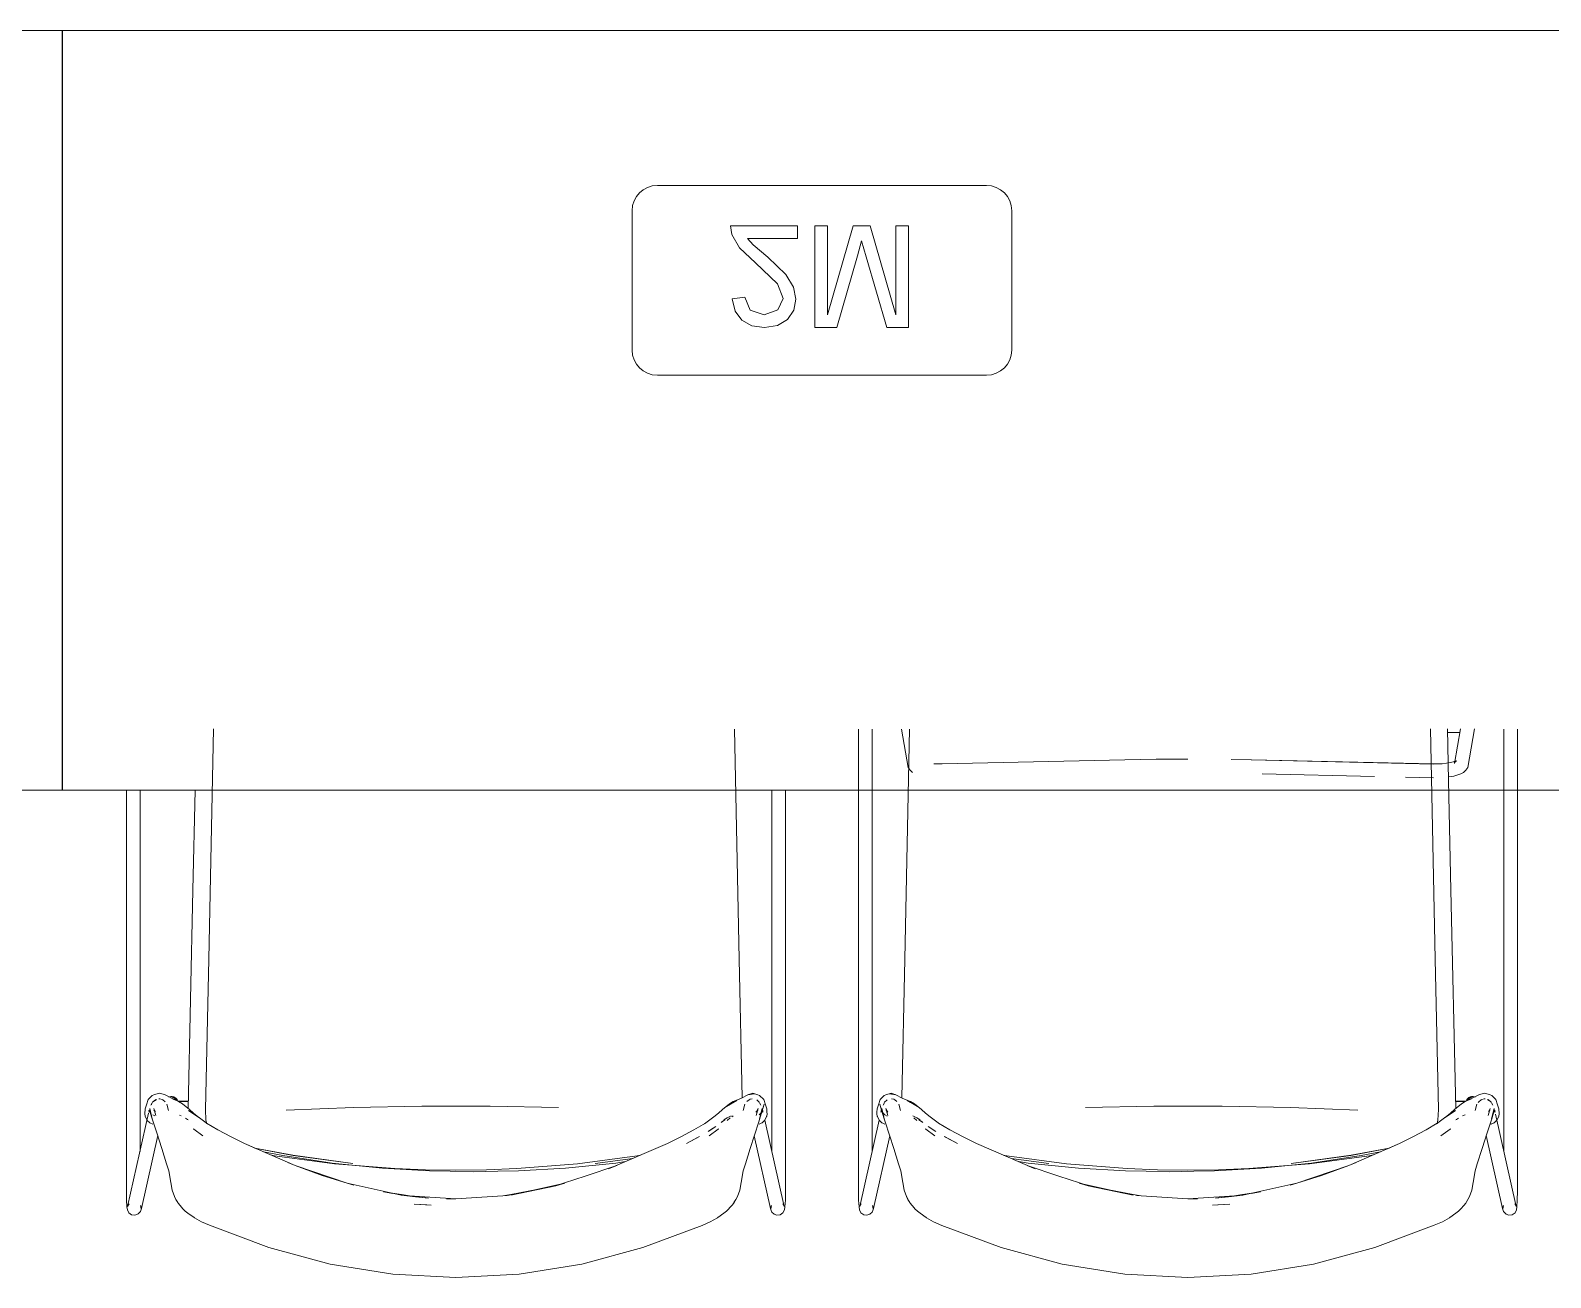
# Model space of a CAD drawing. Header units: millimetres. Extents: x 155927 to 326028, y -36033 to 97293.
# Drawn here: x 203576 to 204777, y 20146 to 21131 of the extents above; entities that cross this region are included whole.
import ezdxf

# ---------------------------------------------------------------- set-up
doc = ezdxf.new("R2010")
doc.units = ezdxf.units.MM
doc.header["$MEASUREMENT"] = 0
doc.layers.add('G-IMPT', color=8, linetype='CONTINUOUS', lineweight=9)
doc.layers.add('I-FURN', color=8, linetype='CONTINUOUS', lineweight=9)

msp = doc.modelspace()

# ---------------------------------------------------------------- linework, layer by layer
at = {"layer": 'G-IMPT'}
for p, q in [((203720.8, 20579.6), (203717.1, 20397.6)), ((204136, 20397.6), (204132.4, 20579.4)), ((204230.3, 20579.4), (204230.3, 20220.7)), ((204241.2, 20246.4), (204241.2, 20579.4)), ((204264.4, 20579.4), (204269.7, 20549.1)), ((204267, 20397.6), (204270.7, 20579.4)), ((204682.3, 20579.6), (204685.9, 20397.6)), ((204705.5, 20576.7), (204695.5, 20576.7)), ((204695.7, 20579.6), (204696.6, 20538.8)), ((204701.3, 20552.3), (204706, 20579.6)), ((204711.7, 20549.1), (204717.1, 20579.6)), ((204740.2, 20579.3), (204740.2, 20245.8)), ((204751.1, 20579.3), (204751.1, 20220.7)), ((204296.4, 20551.8), (204290, 20552)), ((204296.4, 20551.8), (204440.7, 20555.1)), ((204440.7, 20555.1), (204465.6, 20555.5)), ((204465.6, 20555.5), (204490.7, 20555.7)), ((204540.7, 20555.1), (204524.9, 20555.4)), ((204685, 20551.8), (204540.8, 20555)), ((204684.7, 20551.7), (204540.8, 20555)), ((204685, 20551.8), (204691.4, 20552)), ((204691.4, 20552), (204698.3, 20552.9)), ((204698.3, 20552.9), (204702.9, 20554.4)), ((204702.9, 20554.4), (204701, 20553)), ((204702.2, 20554.3), (204701, 20553)), ((204701.3, 20552.3), (204702.2, 20554.3)), ((204271.1, 20547), (204269.7, 20549.1)), ((204273.1, 20545), (204271.1, 20547)), ((204638.1, 20542), (204549.2, 20544)), ((204684.6, 20540.9), (204662.5, 20541.5)), ((204696.5, 20541.7), (204700.7, 20542.2)), ((204696.6, 20538.8), (204698.4, 20452.2)), ((204700.7, 20542.2), (204706.2, 20544)), ((204706.2, 20544), (204708.3, 20545)), ((204710.3, 20547), (204708.3, 20545)), ((204711.7, 20549.1), (204710.3, 20547)), ((203652, 20531.2), (203652, 20220.7)), ((203662.8, 20531.2), (203662.8, 20245.8)), ((203706.3, 20531.2), (203704.6, 20452.2)), ((204161.9, 20245.8), (204161.9, 20531.2)), ((204172.8, 20531.2), (204172.8, 20220.7)), ((203700.8, 20279.3), (203704.6, 20452.2)), ((204702.3, 20279.3), (204698.4, 20452.2)), ((203714.5, 20278.8), (203717.1, 20397.6)), ((204138.5, 20288.2), (204136, 20397.6)), ((204264.6, 20288.2), (204267, 20397.6)), ((204688.6, 20278.8), (204685.9, 20397.6)), ((203669.2, 20286.9), (203667.8, 20282.7)), ((203669.2, 20286.9), (203672.4, 20290)), ((203672.4, 20290), (203673.7, 20290.5)), ((203675.2, 20286.7), (203672.5, 20284.5)), ((203673.7, 20290.5), (203677.9, 20291.7)), ((203674.1, 20285.7), (203675.7, 20286.9)), ((203674.1, 20285.7), (203674.7, 20286.1)), ((203675.7, 20286.9), (203674.7, 20286.1)), ((203677.7, 20287.4), (203678.3, 20287.3)), ((203682, 20290.8), (203677.9, 20291.7)), ((203680.2, 20286.9), (203678.3, 20287.3)), ((203680.8, 20286.6), (203680.2, 20286.9)), ((203680.8, 20286.6), (203682.6, 20284.9)), ((203682, 20290.8), (203690.4, 20286.4)), ((203693.3, 20285.2), (203688.4, 20287.4)), ((203688.4, 20287.4), (203690.4, 20286.4)), ((203701, 20285.7), (203692.9, 20285.4)), ((203693.3, 20285.2), (203696.4, 20283.3)), ((203693.6, 20285), (203701, 20285.3)), ((203693.7, 20285), (203699.9, 20285.3)), ((204126, 20281.2), (204134.3, 20286)), ((204131.5, 20285.2), (204128.4, 20283.3)), ((204129.6, 20283.5), (204134.3, 20286)), ((204131.5, 20285.2), (204137.5, 20287.7)), ((204143.5, 20290.7), (204137.5, 20287.7)), ((204143.9, 20286.6), (204142.3, 20285.1)), ((204146.8, 20291.7), (204143.1, 20290.4)), ((204148.2, 20291.2), (204143.1, 20290.4)), ((204148.2, 20291.2), (204143.5, 20290.7)), ((204143.9, 20286.6), (204144.9, 20287.1)), ((204146.5, 20287.3), (204144.9, 20287.1)), ((204146.8, 20291.7), (204151, 20290.5)), ((204150, 20286.5), (204152.3, 20284.5)), ((204151, 20290.5), (204152.3, 20290)), ((204152.3, 20290), (204155.6, 20286.9)), ((204157, 20282.7), (204155.6, 20286.9)), ((204246.1, 20282.7), (204247.5, 20286.9)), ((204250.7, 20290), (204247.5, 20286.9)), ((204252.1, 20290.5), (204250.7, 20290)), ((204253.1, 20286.5), (204250.8, 20284.5)), ((204256.3, 20291.7), (204252.1, 20290.5)), ((204254.9, 20291.2), (204259.9, 20290.4)), ((204254.9, 20291.2), (204259.5, 20290.7)), ((204256.3, 20291.7), (204259.9, 20290.4)), ((204256.6, 20287.3), (204258.2, 20287.1)), ((204259.1, 20286.6), (204258.2, 20287.1)), ((204259.1, 20286.6), (204260.8, 20285.1)), ((204259.5, 20290.7), (204265.5, 20287.7)), ((204271.6, 20285.2), (204265.5, 20287.7)), ((204273.4, 20283.5), (204268.8, 20286)), ((204271.4, 20284.5), (204268.8, 20286)), ((204271.6, 20285.2), (204274.7, 20283.3)), ((204702.1, 20285.7), (204710.2, 20285.4)), ((204709.4, 20285), (204702.1, 20285.3)), ((204709.4, 20285), (204703.2, 20285.3)), ((204709.8, 20285.2), (204706.7, 20283.3)), ((204709.8, 20285.2), (204714.6, 20287.4)), ((204721.1, 20290.8), (204712.6, 20286.4)), ((204714.6, 20287.4), (204712.6, 20286.4)), ((204722.3, 20286.6), (204720.4, 20284.9)), ((204721.1, 20290.8), (204725.1, 20291.7)), ((204722.3, 20286.6), (204722.8, 20286.9)), ((204722.8, 20286.9), (204724.8, 20287.3)), ((204725.4, 20287.4), (204724.8, 20287.3)), ((204729.4, 20290.5), (204725.1, 20291.7)), ((204728.9, 20285.7), (204727.3, 20286.9)), ((204727.3, 20286.9), (204728.4, 20286.1)), ((204727.9, 20286.7), (204730.5, 20284.5)), ((204728.9, 20285.7), (204728.4, 20286.1)), ((204730.7, 20290), (204729.4, 20290.5)), ((204733.9, 20286.9), (204730.7, 20290)), ((204733.9, 20286.9), (204735.3, 20282.7)), ((203669.6, 20275.9), (203653, 20202.3)), ((203666.8, 20279.4), (203666.6, 20275.4)), ((203666.9, 20273.7), (203666.6, 20275.4)), ((203666.8, 20279.4), (203667.8, 20282.7)), ((203666.9, 20273.7), (203666.9, 20273.4)), ((203666.9, 20273.4), (203668.3, 20270.5)), ((203670.2, 20278.7), (203669.8, 20276.7)), ((203671.4, 20275.1), (203669.8, 20278.3)), ((203671.1, 20276.2), (203669.8, 20278.3)), ((203672.2, 20272.2), (203670.4, 20279.7)), ((203670.4, 20279.7), (203672.5, 20271.6)), ((203671.4, 20275.1), (203670.6, 20277.4)), ((203670.6, 20277.4), (203672.5, 20271.6)), ((203671.1, 20276.2), (203671.5, 20275.9)), ((203671.4, 20282.2), (203672.2, 20283.9)), ((203671.8, 20282.7), (203672.2, 20283.9)), ((203674.4, 20273.8), (203673, 20274.6)), ((203673.6, 20279.7), (203674.6, 20277.6)), ((203673.6, 20279.7), (203675.2, 20274.1)), ((203674.9, 20277.3), (203673.8, 20278.4)), ((203673.8, 20278.4), (203674.6, 20277.6)), ((203674.9, 20277.3), (203674.2, 20277.9)), ((203684, 20283), (203685.4, 20278.2)), ((203695.4, 20273.8), (203694, 20274.4)), ((203696.4, 20283.3), (203701.8, 20279)), ((203701, 20278.1), (203708.7, 20273)), ((203701, 20278.1), (203709.2, 20272.5)), ((203705, 20276), (203701.8, 20279)), ((203705, 20276), (203709.2, 20272.5)), ((203714.9, 20270.4), (203714.5, 20278.8)), ((203778.2, 20278.3), (203831.4, 20280.4)), ((203885.3, 20281.4), (203831.4, 20280.4)), ((203885.3, 20281.4), (203939.4, 20281.4)), ((203993.3, 20280.4), (203939.4, 20281.4)), ((204116, 20273), (204119.7, 20276)), ((204122.9, 20279), (204119.7, 20276)), ((204128.4, 20283.3), (204122.9, 20279)), ((204129.6, 20283.5), (204126, 20281.2)), ((204129.9, 20274), (204126.1, 20272.1)), ((204126.7, 20272.4), (204129.9, 20274)), ((204130.3, 20273.2), (204131.5, 20273.9)), ((204140.7, 20283.1), (204139.4, 20278.2)), ((204150.9, 20278.4), (204149.4, 20276.9)), ((204149.4, 20276.9), (204150.5, 20277.8)), ((204151.1, 20279.6), (204149.6, 20274.1)), ((204151.1, 20279.6), (204149.9, 20277.2)), ((204150.9, 20278.4), (204149.9, 20277.2)), ((204154.1, 20277.4), (204151.6, 20269.1)), ((204153.6, 20276.2), (204151.8, 20274.6)), ((204154.3, 20279.7), (204152.2, 20271.6)), ((204153, 20282.7), (204152.5, 20283.9)), ((204152.5, 20283.9), (204153.3, 20282.3)), ((204154.3, 20279.7), (204152.6, 20272.8)), ((204155.8, 20283), (204153.4, 20275.1)), ((204154.9, 20278.3), (204153.4, 20275.1)), ((204154.9, 20278.3), (204153.6, 20276.2)), ((204155.8, 20283), (204154.1, 20277.4)), ((204154.9, 20276.7), (204154.5, 20278.6)), ((204157.9, 20273.7), (204156.2, 20270.3)), ((204156.2, 20270.3), (204157.8, 20273.4)), ((204157.9, 20273.7), (204156.4, 20270.5)), ((204157, 20282.7), (204157.9, 20279.4)), ((204157.9, 20273.7), (204157.8, 20273.4)), ((204157.9, 20279.4), (204158.1, 20276.7)), ((204157.9, 20273.7), (204158.2, 20275.4)), ((204158.1, 20276.7), (204158.2, 20275.4)), ((204245, 20276.7), (204244.9, 20275.4)), ((204245.2, 20273.7), (204244.9, 20275.4)), ((204245.1, 20279.4), (204245, 20276.7)), ((204246.1, 20282.7), (204245.1, 20279.4)), ((204245.2, 20273.7), (204246.9, 20270.3)), ((204245.2, 20273.7), (204245.3, 20273.4)), ((204245.2, 20273.7), (204246.7, 20270.5)), ((204246.9, 20270.3), (204245.3, 20273.4)), ((204247.3, 20283), (204248.9, 20277.4)), ((204247.3, 20283), (204249.7, 20275.1)), ((204248.1, 20276.7), (204248.6, 20278.6)), ((204248.2, 20278.3), (204249.5, 20276.2)), ((204248.2, 20278.3), (204249.7, 20275.1)), ((204248.8, 20279.7), (204250.8, 20271.6)), ((204248.8, 20279.7), (204250.5, 20272.8)), ((204248.9, 20277.4), (204251.5, 20269.1)), ((204249.5, 20276.2), (204251.3, 20274.6)), ((204250.6, 20283.9), (204249.8, 20282.3)), ((204250.1, 20282.7), (204250.6, 20283.9)), ((204253.1, 20273.6), (204251.3, 20274.6)), ((204252, 20279.6), (204253.2, 20277.2)), ((204252, 20279.6), (204253.5, 20274.1)), ((204252.2, 20278.4), (204253.2, 20277.2)), ((204252.2, 20278.4), (204253.6, 20276.9)), ((204253.6, 20276.9), (204252.6, 20277.8)), ((204262.3, 20283.1), (204263.7, 20278.2)), ((204277.1, 20281.2), (204271.7, 20284.3)), ((204276.4, 20272.4), (204273.2, 20274)), ((204273.2, 20274), (204276.9, 20272.1)), ((204273.4, 20283.5), (204277.1, 20281.2)), ((204274.7, 20283.3), (204280.1, 20279)), ((204280.1, 20279), (204283.3, 20276)), ((204287.1, 20273), (204283.3, 20276)), ((204409.8, 20280.4), (204463.7, 20281.4)), ((204517.7, 20281.4), (204463.7, 20281.4)), ((204517.7, 20281.4), (204571.6, 20280.4)), ((204624.9, 20278.3), (204571.6, 20280.4)), ((204688.2, 20270.4), (204688.6, 20278.8)), ((204702.1, 20278.1), (204693.8, 20272.5)), ((204698.1, 20276), (204693.8, 20272.5)), ((204702.1, 20278.1), (204694.3, 20273)), ((204698.1, 20276), (204701.3, 20279)), ((204706.7, 20283.3), (204701.3, 20279)), ((204707.7, 20273.8), (204709.6, 20274.6)), ((204719, 20283), (204717.7, 20278.2)), ((204720, 20284.3), (204720.4, 20284.9)), ((204729.5, 20279.7), (204727.9, 20274.1)), ((204728.2, 20277.3), (204729.2, 20278.4)), ((204728.2, 20277.3), (204728.9, 20277.9)), ((204729.5, 20279.7), (204728.5, 20277.6)), ((204729.2, 20278.4), (204728.5, 20277.6)), ((204732.6, 20279.7), (204730.6, 20271.6)), ((204732.5, 20277.4), (204730.6, 20271.6)), ((204731.3, 20282.7), (204730.8, 20283.9)), ((204731.6, 20282.2), (204730.8, 20283.9)), ((204730.9, 20272.2), (204732.6, 20279.7)), ((204731.7, 20275.1), (204733.2, 20278.3)), ((204731.7, 20275.1), (204732.5, 20277.4)), ((204731.9, 20276.2), (204733.2, 20278.3)), ((204732.8, 20278.7), (204733.3, 20276.7)), ((204733.6, 20275.3), (204750, 20202.3)), ((204736.2, 20273.4), (204734.7, 20270.5)), ((204736.3, 20279.4), (204735.3, 20282.7)), ((204736.2, 20273.7), (204736.5, 20275.4)), ((204736.2, 20273.7), (204736.2, 20273.4)), ((204736.3, 20279.4), (204736.5, 20275.4)), ((203668.5, 20270.3), (203668.3, 20270.5)), ((203668.5, 20270.3), (203670.4, 20268.4)), ((203672.9, 20267.2), (203670.4, 20268.4)), ((203670.6, 20268.3), (203670.4, 20268.4)), ((203673, 20267.2), (203670.4, 20268.4)), ((203670.6, 20268.3), (203673, 20267.2)), ((203672.2, 20272.2), (203676, 20260.5)), ((203672.9, 20267.2), (203673, 20267.2)), ((203698.6, 20272.1), (203700.2, 20271)), ((203700.8, 20270.7), (203700.2, 20271)), ((203704.7, 20263.7), (203705.2, 20263.3)), ((203705.2, 20263.3), (203712.5, 20258)), ((203708.7, 20273), (203716.1, 20267.6)), ((203715.6, 20267.5), (203714.9, 20270.4)), ((203724.3, 20262.7), (203715.3, 20268.1)), ((203716.1, 20267.6), (203715.3, 20268.1)), ((203734.7, 20257.2), (203724.3, 20262.7)), ((204090, 20257.2), (204100.4, 20262.7)), ((204109.4, 20268.1), (204100.4, 20262.7)), ((204116, 20273), (204108.7, 20267.6)), ((204109.4, 20268.1), (204108.7, 20267.6)), ((204117.6, 20265.5), (204111.6, 20261.5)), ((204111.6, 20261.5), (204113.6, 20262.8)), ((204112.3, 20258), (204119.6, 20263.3)), ((204117.6, 20265.5), (204113.6, 20262.8)), ((204120.1, 20263.7), (204119.6, 20263.3)), ((204124.9, 20270.8), (204121.8, 20268.7)), ((204122.4, 20269.1), (204121.8, 20268.7)), ((204122.4, 20269.1), (204124.9, 20270.8)), ((204126.7, 20272.4), (204124, 20270.7)), ((204124.5, 20271), (204124, 20270.7)), ((204126.7, 20272.4), (204124.5, 20271)), ((204126.7, 20272.4), (204126.1, 20272.1)), ((204129.1, 20272.3), (204126.6, 20270.2)), ((204144.8, 20248), (204151.6, 20269.1)), ((204151.9, 20267.2), (204151.8, 20267.2)), ((204151.9, 20267.2), (204154.1, 20268.3)), ((204152.2, 20271.6), (204152.6, 20272.8)), ((204154.1, 20268.3), (204154.3, 20268.4)), ((204156.4, 20270.5), (204154.3, 20268.4)), ((204154.6, 20268.7), (204156.4, 20270.5)), ((204154.6, 20268.7), (204156.2, 20270.3)), ((204156.2, 20270.3), (204156.4, 20270.5)), ((204171.7, 20202.3), (204156.3, 20270.5)), ((204231.4, 20202.3), (204246.7, 20270.5)), ((204248.5, 20268.7), (204246.7, 20270.5)), ((204246.9, 20270.3), (204246.7, 20270.5)), ((204246.7, 20270.5), (204248.8, 20268.4)), ((204248.5, 20268.7), (204246.9, 20270.3)), ((204249, 20268.3), (204248.8, 20268.4)), ((204251.2, 20267.2), (204249, 20268.3)), ((204250.8, 20271.6), (204250.5, 20272.8)), ((204251.2, 20267.2), (204251.3, 20267.2)), ((204258.3, 20248), (204251.5, 20269.1)), ((204274, 20272.3), (204276.4, 20270.2)), ((204276.4, 20272.4), (204276.9, 20272.1)), ((204276.4, 20272.4), (204278.5, 20271)), ((204276.4, 20272.4), (204279.1, 20270.7)), ((204280.7, 20269.1), (204278.2, 20270.8)), ((204278.2, 20270.8), (204281.3, 20268.7)), ((204278.5, 20271), (204279.1, 20270.7)), ((204280.7, 20269.1), (204281.3, 20268.7)), ((204283, 20263.7), (204283.5, 20263.3)), ((204290.8, 20258), (204283.5, 20263.3)), ((204285.5, 20265.5), (204291.4, 20261.5)), ((204285.5, 20265.5), (204289.5, 20262.8)), ((204287.1, 20273), (204294.4, 20267.6)), ((204291.4, 20261.5), (204289.5, 20262.8)), ((204293.7, 20268.1), (204294.4, 20267.6)), ((204293.7, 20268.1), (204302.6, 20262.7)), ((204313.1, 20257.2), (204302.6, 20262.7)), ((204668.3, 20257.2), (204678.8, 20262.7)), ((204678.8, 20262.7), (204687.7, 20268.1)), ((204694.3, 20273), (204687, 20267.6)), ((204687, 20267.6), (204687.7, 20268.1)), ((204687.5, 20267.5), (204688.2, 20270.4)), ((204697.9, 20263.3), (204690.6, 20258)), ((204698.4, 20263.7), (204697.9, 20263.3)), ((204702.3, 20270.7), (204702.9, 20271)), ((204704.5, 20272.1), (204702.9, 20271)), ((204730.9, 20272.2), (204727, 20260.5)), ((204730.1, 20267.2), (204732.6, 20268.4)), ((204732.4, 20268.3), (204730.1, 20267.2)), ((204730.2, 20267.2), (204730.1, 20267.2)), ((204730.2, 20267.2), (204732.6, 20268.4)), ((204732.4, 20268.3), (204732.6, 20268.4)), ((204734.5, 20270.3), (204732.6, 20268.4)), ((204734.5, 20270.3), (204734.7, 20270.5)), ((203663.9, 20200.7), (203676.8, 20258.3)), ((203676, 20260.5), (203679.9, 20248)), ((203734.7, 20257.2), (203745.3, 20252)), ((203754.7, 20247.8), (203745.3, 20252)), ((203754.7, 20247.8), (203745.3, 20251.9)), ((203785.3, 20234.7), (203745.3, 20251.9)), ((204079.4, 20252), (204033, 20232.1)), ((204079.4, 20252), (204090, 20257.2)), ((204104.8, 20257.5), (204094.4, 20252)), ((204094.4, 20252), (204103.8, 20257)), ((204104.8, 20257.5), (204103.8, 20257)), ((204148, 20258.1), (204160.8, 20200.7)), ((204255.1, 20258.1), (204242.2, 20200.7)), ((204298.3, 20257.5), (204308.7, 20252)), ((204298.3, 20257.5), (204299.2, 20257)), ((204308.7, 20252), (204299.2, 20257)), ((204323.7, 20252), (204313.1, 20257.2)), ((204323.7, 20252), (204370.1, 20232.1)), ((204617.8, 20234.7), (204657.8, 20251.9)), ((204648.4, 20247.8), (204657.7, 20252)), ((204648.4, 20247.8), (204657.8, 20251.9)), ((204668.3, 20257.2), (204657.7, 20252)), ((204727, 20260.5), (204723.2, 20248)), ((204739.2, 20200.7), (204726.3, 20258.3)), ((203679.9, 20248), (203683.8, 20236)), ((203783.7, 20242.6), (203753.4, 20248.4)), ((203753.4, 20248.4), (203783.5, 20242.7)), ((203775.5, 20242.5), (203760.4, 20245.4)), ((203769.1, 20242.4), (203765.9, 20243)), ((203816.4, 20236), (203769.1, 20242.4)), ((203775.5, 20242.5), (203814.6, 20236.6)), ((203830.8, 20236.2), (203783.5, 20242.7)), ((203783.7, 20242.6), (203830.8, 20236.2)), ((204008.3, 20236), (204055.6, 20242.4)), ((204052, 20240.3), (204022.4, 20236.2)), ((204052, 20240.3), (204022.4, 20236.2)), ((204046.2, 20237.8), (204038.6, 20236.6)), ((204055.6, 20242.4), (204058.2, 20242.9)), ((204141, 20236), (204144.8, 20248)), ((204262.1, 20236), (204258.3, 20248)), ((204347.5, 20242.4), (204344.8, 20242.9)), ((204394.8, 20236), (204347.5, 20242.4)), ((204351, 20240.3), (204380.7, 20236.2)), ((204351.1, 20240.3), (204380.7, 20236.2)), ((204356.9, 20237.8), (204364.5, 20236.6)), ((204572.3, 20236.2), (204619.5, 20242.7)), ((204619.4, 20242.6), (204572.3, 20236.2)), ((204586.6, 20236), (204633.9, 20242.4)), ((204627.6, 20242.5), (204588.4, 20236.6)), ((204619.4, 20242.6), (204649.7, 20248.4)), ((204649.7, 20248.4), (204619.5, 20242.7)), ((204627.6, 20242.5), (204642.7, 20245.4)), ((204633.9, 20242.4), (204637.1, 20243)), ((204723.2, 20248), (204719.3, 20236)), ((203685.5, 20230.4), (203683.8, 20236)), ((203687.1, 20221.2), (203685.5, 20230.4)), ((203779.5, 20236.9), (203785.3, 20234.7)), ((203779.5, 20236.9), (203785.3, 20234.7)), ((203785.3, 20234.7), (203826.5, 20220.6)), ((203785.3, 20234.7), (203806.8, 20226.7)), ((203785.3, 20234.7), (203806.8, 20226.7)), ((203826.5, 20220.6), (203806.8, 20226.7)), ((203806.8, 20226.7), (203826.5, 20220.7)), ((203814.6, 20236.6), (203854.4, 20232.5)), ((203864.2, 20232.2), (203816.4, 20236)), ((203854.4, 20232.5), (203891.5, 20230.4)), ((203864.2, 20232.2), (203888.3, 20231.2)), ((203888.3, 20231.2), (203912.4, 20230.9)), ((203891.5, 20230.4), (203907.7, 20230.1)), ((203907.7, 20230.1), (203926.6, 20229.7)), ((203912.4, 20230.9), (203936.5, 20231.3)), ((203945.4, 20230.1), (203926.6, 20229.7)), ((203960.5, 20232.2), (203936.5, 20231.3)), ((203945.4, 20230.1), (203961.7, 20230.4)), ((204008.3, 20236), (203960.5, 20232.2)), ((203998.8, 20232.5), (203961.7, 20230.4)), ((204014.4, 20226.1), (203998.2, 20220.9)), ((203998.8, 20232.5), (204038.6, 20236.6)), ((204014.4, 20226.1), (204039.4, 20234.7)), ((204039.4, 20234.7), (204033, 20232.1)), ((204139.3, 20230.4), (204137.7, 20221.2)), ((204139.3, 20230.4), (204141, 20236)), ((204263.8, 20230.4), (204262.1, 20236)), ((204263.8, 20230.4), (204265.4, 20221.2)), ((204388.7, 20226.1), (204363.6, 20234.7)), ((204363.6, 20234.7), (204370.1, 20232.1)), ((204404.3, 20232.5), (204364.5, 20236.6)), ((204388.7, 20226.1), (204404.9, 20220.9)), ((204394.8, 20236), (204442.6, 20232.2)), ((204404.3, 20232.5), (204441.3, 20230.4)), ((204457.6, 20230.1), (204441.3, 20230.4)), ((204442.6, 20232.2), (204466.6, 20231.3)), ((204457.6, 20230.1), (204476.5, 20229.7)), ((204490.7, 20230.9), (204466.6, 20231.3)), ((204495.3, 20230.1), (204476.5, 20229.7)), ((204514.8, 20231.2), (204490.7, 20230.9)), ((204511.6, 20230.4), (204495.3, 20230.1)), ((204548.7, 20232.5), (204511.6, 20230.4)), ((204538.8, 20232.2), (204514.8, 20231.2)), ((204538.8, 20232.2), (204586.6, 20236)), ((204588.4, 20236.6), (204548.7, 20232.5)), ((204617.8, 20234.7), (204576.6, 20220.6)), ((204576.6, 20220.6), (204596.3, 20226.7)), ((204596.3, 20226.7), (204576.6, 20220.7)), ((204617.8, 20234.7), (204596.3, 20226.7)), ((204617.8, 20234.7), (204596.3, 20226.7)), ((204623.5, 20236.9), (204617.8, 20234.7)), ((204623.5, 20236.9), (204617.8, 20234.7)), ((204716, 20221.2), (204717.6, 20230.4)), ((204717.6, 20230.4), (204719.3, 20236)), ((203652, 20214.5), (203652, 20220.7)), ((203652, 20214.5), (203652.2, 20207.3)), ((203687.1, 20221.2), (203688.2, 20215.1)), ((203690, 20210.2), (203688.2, 20215.1)), ((203831.7, 20219.2), (203826.5, 20220.7)), ((203869, 20211.3), (203826.5, 20220.6)), ((203826.5, 20220.6), (203831.7, 20219.2)), ((203855.2, 20213.8), (203862.4, 20212.5)), ((203855.2, 20213.8), (203869.3, 20211.7)), ((203955.7, 20211.7), (203991.2, 20218.7)), ((203998.3, 20220.6), (203955.8, 20211.3)), ((203991.2, 20218.7), (203955.8, 20211.3)), ((203991.2, 20218.7), (203998.2, 20220.9)), ((203998.3, 20220.6), (203991.2, 20218.7)), ((204136.6, 20215.1), (204134.8, 20210.2)), ((204137.7, 20221.2), (204136.6, 20215.1)), ((204172.6, 20207.3), (204172.7, 20214.5)), ((204172.8, 20220.7), (204172.7, 20214.5)), ((204230.3, 20220.7), (204230.3, 20214.5)), ((204230.5, 20207.3), (204230.3, 20214.5)), ((204265.4, 20221.2), (204266.5, 20215.1)), ((204266.5, 20215.1), (204268.3, 20210.2)), ((204404.8, 20220.6), (204411.9, 20218.7)), ((204404.8, 20220.6), (204447.3, 20211.3)), ((204411.9, 20218.7), (204404.9, 20220.9)), ((204447.4, 20211.7), (204411.9, 20218.7)), ((204411.9, 20218.7), (204447.3, 20211.3)), ((204547.9, 20213.8), (204533.8, 20211.7)), ((204534.1, 20211.3), (204576.6, 20220.6)), ((204547.9, 20213.8), (204540.7, 20212.5)), ((204571.4, 20219.2), (204576.6, 20220.7)), ((204576.6, 20220.6), (204571.4, 20219.2)), ((204713.1, 20210.2), (204714.9, 20215.1)), ((204716, 20221.2), (204714.9, 20215.1)), ((204751.1, 20214.5), (204750.9, 20207.3)), ((204751.1, 20214.5), (204751.1, 20220.7)), ((203652.2, 20207.3), (203652.4, 20202)), ((203652.4, 20202), (203652.8, 20199.6)), ((203653, 20202.3), (203654.1, 20204.5)), ((203653.9, 20204.2), (203654.1, 20204.5)), ((203663.2, 20203.1), (203663.6, 20200.5)), ((203663.3, 20202.8), (203663.6, 20200.5)), ((203690, 20210.2), (203691.2, 20207.9)), ((203692.7, 20205.4), (203691.2, 20207.9)), ((203693, 20204.9), (203692.7, 20205.4)), ((203693, 20204.9), (203694.5, 20203)), ((203694.5, 20203), (203696.7, 20200.5)), ((203869, 20211.3), (203890.6, 20208.9)), ((203869, 20211.3), (203880.3, 20210)), ((203869.3, 20211.7), (203880.3, 20210)), ((203912.4, 20208.3), (203875.4, 20210.6)), ((203875.4, 20210.6), (203880.3, 20210)), ((203889.5, 20203.6), (203879.3, 20204.1)), ((203879.3, 20204.1), (203892.9, 20203.4)), ((203890.6, 20208.9), (203880.3, 20210)), ((203912.4, 20208.3), (203904.9, 20208.4)), ((203912.4, 20208.3), (203904.9, 20208.4)), ((203949.3, 20210.8), (203912.4, 20208.3)), ((203949.3, 20210.6), (203955.7, 20211.7)), ((203949.3, 20210.8), (203954.7, 20211.2)), ((203949.3, 20210.6), (203952.8, 20211)), ((204128, 20200.5), (204128.5, 20201.1)), ((204130.3, 20203), (204128.5, 20201.1)), ((204131.8, 20204.9), (204130.3, 20203)), ((204131.8, 20204.9), (204134.8, 20210.2)), ((204134.2, 20209.2), (204131.8, 20204.9)), ((204131.8, 20204.9), (204132, 20205.4)), ((204132, 20205.4), (204133.6, 20207.9)), ((204133.6, 20207.9), (204134.8, 20210.2)), ((204134.2, 20209.2), (204134.8, 20210.2)), ((204161.6, 20203.1), (204161.1, 20200.5)), ((204161.4, 20202.8), (204161.1, 20200.5)), ((204171.7, 20202.3), (204170.7, 20204.4)), ((204170.7, 20204.4), (204170.9, 20204.2)), ((204172, 20199.6), (204172.3, 20202)), ((204172.3, 20202), (204172.6, 20207.3)), ((204230.8, 20202), (204230.5, 20207.3)), ((204231.1, 20199.6), (204230.8, 20202)), ((204231.4, 20202.3), (204232.4, 20204.4)), ((204232.4, 20204.4), (204232.2, 20204.2)), ((204241.5, 20203.1), (204242, 20200.5)), ((204241.6, 20202.8), (204242, 20200.5)), ((204268.9, 20209.2), (204268.3, 20210.2)), ((204271.3, 20204.9), (204268.3, 20210.2)), ((204269.5, 20207.9), (204268.3, 20210.2)), ((204268.9, 20209.2), (204271.3, 20204.9)), ((204271, 20205.4), (204269.5, 20207.9)), ((204271.3, 20204.9), (204271, 20205.4)), ((204271.3, 20204.9), (204272.8, 20203)), ((204272.8, 20203), (204274.5, 20201.1)), ((204275, 20200.5), (204274.5, 20201.1)), ((204453.8, 20210.6), (204447.4, 20211.7)), ((204453.8, 20210.8), (204449.6, 20211.1)), ((204453.8, 20210.6), (204450.3, 20211)), ((204453.8, 20210.8), (204490.7, 20208.3)), ((204490.7, 20208.3), (204527.7, 20210.6)), ((204490.7, 20208.3), (204498.2, 20208.4)), ((204490.7, 20208.3), (204498.2, 20208.4)), ((204523.8, 20204.1), (204510.2, 20203.4)), ((204534.1, 20211.3), (204512.5, 20208.9)), ((204512.5, 20208.9), (204522.7, 20210)), ((204514.3, 20203.6), (204523.8, 20204.1)), ((204533.8, 20211.7), (204522.7, 20210)), ((204534.1, 20211.3), (204522.7, 20210)), ((204527.7, 20210.6), (204522.7, 20210)), ((204708.6, 20203), (204706.4, 20200.5)), ((204710.1, 20204.9), (204708.6, 20203)), ((204710.1, 20204.9), (204710.4, 20205.4)), ((204710.4, 20205.4), (204711.9, 20207.9)), ((204713.1, 20210.2), (204711.9, 20207.9)), ((204739.9, 20203.1), (204739.4, 20200.5)), ((204739.8, 20202.8), (204739.4, 20200.5)), ((204750, 20202.3), (204749, 20204.5)), ((204749.2, 20204.2), (204749, 20204.5)), ((204750.6, 20202), (204750.3, 20199.6)), ((204750.9, 20207.3), (204750.6, 20202)), ((203652.8, 20199.6), (203654, 20197.3)), ((203654, 20197.3), (203656.1, 20195.8)), ((203658.8, 20195.4), (203656.1, 20195.8)), ((203658.8, 20195.4), (203660.9, 20196.1)), ((203661.3, 20196.5), (203660.9, 20196.1)), ((203661.3, 20196.5), (203663.1, 20198.2)), ((203663.1, 20198.2), (203662.8, 20197.9)), ((203663.9, 20200.7), (203663.1, 20198.2)), ((203696.7, 20200.5), (203698.5, 20198.7)), ((203700.6, 20197), (203698.5, 20198.7)), ((203705.5, 20193.6), (203700.6, 20197)), ((203705.5, 20193.6), (203705.8, 20193.4)), ((203711.4, 20190.2), (203705.8, 20193.4)), ((203717.8, 20187.4), (203711.4, 20190.2)), ((204106.8, 20187.3), (204113.3, 20190.2)), ((204118.9, 20193.4), (204113.3, 20190.2)), ((204118.9, 20193.4), (204119.2, 20193.6)), ((204124.1, 20197), (204119.2, 20193.6)), ((204124.1, 20197), (204126.2, 20198.7)), ((204128, 20200.5), (204126.2, 20198.7)), ((204160.8, 20200.7), (204161.7, 20198.2)), ((204161.7, 20198.2), (204161.9, 20197.9)), ((204163.8, 20196.1), (204161.9, 20197.9)), ((204163.8, 20196.1), (204165.9, 20195.4)), ((204168.6, 20195.8), (204165.9, 20195.4)), ((204170.7, 20197.3), (204168.6, 20195.8)), ((204172, 20199.6), (204170.7, 20197.3)), ((204231.1, 20199.6), (204232.3, 20197.3)), ((204232.3, 20197.3), (204234.5, 20195.8)), ((204234.5, 20195.8), (204237.1, 20195.4)), ((204239.3, 20196.1), (204237.1, 20195.4)), ((204239.3, 20196.1), (204241.1, 20197.9)), ((204241.4, 20198.2), (204241.1, 20197.9)), ((204242.2, 20200.7), (204241.4, 20198.2)), ((204275, 20200.5), (204276.9, 20198.7)), ((204279, 20197), (204276.9, 20198.7)), ((204279, 20197), (204283.8, 20193.6)), ((204284.1, 20193.4), (204283.8, 20193.6)), ((204284.1, 20193.4), (204289.7, 20190.2)), ((204296.2, 20187.3), (204289.7, 20190.2)), ((204685.3, 20187.4), (204691.7, 20190.2)), ((204691.7, 20190.2), (204697.3, 20193.4)), ((204697.6, 20193.6), (204697.3, 20193.4)), ((204697.6, 20193.6), (204702.4, 20197)), ((204702.4, 20197), (204704.5, 20198.7)), ((204706.4, 20200.5), (204704.5, 20198.7)), ((204739.2, 20200.7), (204740, 20198.2)), ((204741.8, 20196.5), (204740, 20198.2)), ((204740, 20198.2), (204740.3, 20197.9)), ((204741.8, 20196.5), (204742.1, 20196.1)), ((204744.3, 20195.4), (204742.1, 20196.1)), ((204744.3, 20195.4), (204746.9, 20195.8)), ((204749.1, 20197.3), (204746.9, 20195.8)), ((204750.3, 20199.6), (204749.1, 20197.3)), ((203764.6, 20169.8), (203717.8, 20187.4)), ((204060.1, 20169.8), (204106.8, 20187.3)), ((204343, 20169.8), (204296.2, 20187.3)), ((204638.4, 20169.8), (204685.3, 20187.4)), ((203813.1, 20156.8), (203764.6, 20169.8)), ((204060.1, 20169.8), (204011.7, 20156.8)), ((204343, 20169.8), (204391.4, 20156.8)), ((204590, 20156.8), (204638.4, 20169.8)), ((203813.1, 20156.8), (203862.5, 20148.7)), ((204011.7, 20156.8), (203962.3, 20148.7)), ((204391.4, 20156.8), (204440.8, 20148.7)), ((204590, 20156.8), (204540.6, 20148.7)), ((203912.4, 20146.1), (203862.5, 20148.7)), ((203912.4, 20146.1), (203962.3, 20148.7)), ((204490.7, 20146.1), (204440.8, 20148.7)), ((204490.7, 20146.1), (204540.6, 20148.7))]:
    msp.add_line(p, q, dxfattribs=at)
at = {"layer": 'I-FURN'}
for p, q in [((203601.3, 21131.2), (202401.2, 21131.2)), ((203601.3, 20531.2), (203601.3, 21131.2)), ((204801.7, 21131.2), (203601.6, 21131.2)), ((203601.6, 21131.2), (203601.6, 20531.2)), ((204331.5, 21008.8), (204071.5, 21008.8)), ((204051.5, 20988.8), (204051.5, 20878.8)), ((204351.5, 20878.8), (204351.5, 20988.8)), ((204182.1, 20977), (204129.3, 20977)), ((204129.3, 20977), (204130.4, 20970)), ((204130.4, 20970), (204136.5, 20959.4)), ((204182.1, 20966.9), (204182.1, 20977)), ((204195.9, 20977), (204195.9, 20896.6)), ((204205.9, 20977), (204195.9, 20977)), ((204226.1, 20977), (204205.9, 20906.6)), ((204205.9, 20906.6), (204205.9, 20977)), ((204239.7, 20977), (204226.1, 20977)), ((204259.9, 20906.6), (204239.7, 20977)), ((204270, 20977), (204259.9, 20977)), ((204259.9, 20977), (204259.9, 20906.6)), ((204270, 20896.6), (204270, 20977)), ((204136.5, 20959.4), (204149.1, 20947.7)), ((204147.2, 20961.8), (204142.6, 20966.9)), ((204142.6, 20966.9), (204182.1, 20966.9)), ((204158.7, 20952.1), (204147.2, 20961.8)), ((204229.6, 20953.2), (204232.9, 20965.1)), ((204232.9, 20965.1), (204236.5, 20952.3)), ((204149.1, 20947.7), (204166.4, 20931)), ((204173.1, 20938.4), (204158.7, 20952.1)), ((204213.2, 20896.6), (204229.6, 20953.2)), ((204236.5, 20952.3), (204252.7, 20896.6)), ((204179, 20928.5), (204173.1, 20938.4)), ((204166.4, 20931), (204170.8, 20919.6)), ((204180.8, 20919), (204179, 20928.5)), ((204140.6, 20920.5), (204130.6, 20919.2)), ((204130.6, 20919.2), (204133, 20909.5)), ((204144.9, 20910.3), (204140.6, 20920.5)), ((204156, 20906.6), (204144.9, 20910.3)), ((204166.7, 20910.4), (204156, 20906.6)), ((204170.8, 20919.6), (204166.7, 20910.4)), ((204174.2, 20903), (204179.2, 20910.2)), ((204179.2, 20910.2), (204180.8, 20919)), ((204133, 20909.5), (204138.3, 20902.4)), ((204138.3, 20902.4), (204146.1, 20898)), ((204146.1, 20898), (204156.2, 20896.6)), ((204156.2, 20896.6), (204166.4, 20898.2)), ((204166.4, 20898.2), (204174.2, 20903)), ((204195.9, 20896.6), (204213.2, 20896.6)), ((204252.7, 20896.6), (204270, 20896.6)), ((204071.5, 20858.8), (204331.5, 20858.8)), ((202401.2, 20531.2), (203601.3, 20531.2)), ((203601.6, 20531.2), (204801.7, 20531.2)), ((203685.6, 20288.7), (203687.1, 20289.2)), ((203687.1, 20289.2), (203688.3, 20289.2)), ((203692.2, 20286.7), (203687.1, 20289.2)), ((203687.1, 20289.2), (203691.4, 20287.6)), ((203687.1, 20289.2), (203689.4, 20288.9)), ((203687.1, 20289.2), (203690.4, 20288.4)), ((203688.3, 20289.2), (203689.4, 20288.9)), ((203692.2, 20286.7), (203688.4, 20287.4)), ((203689.4, 20288.9), (203690.4, 20288.4)), ((203692.2, 20286.7), (203689.6, 20286.9)), ((203692.2, 20286.7), (203690.1, 20286.7)), ((203691.4, 20287.6), (203690.4, 20288.4)), ((203692.2, 20286.7), (203690.5, 20286.5)), ((203692.2, 20286.7), (203690.7, 20286.4)), ((203692.2, 20286.7), (203691.4, 20287.6)), ((203692.2, 20286.7), (203692.4, 20285.5)), ((204710.9, 20286.7), (204710.7, 20285.5)), ((204710.9, 20286.7), (204716, 20289.2)), ((204710.9, 20286.7), (204711.7, 20287.6)), ((204710.9, 20286.7), (204714.7, 20287.4)), ((204710.9, 20286.7), (204713.5, 20286.9)), ((204710.9, 20286.7), (204712.3, 20286.4)), ((204710.9, 20286.7), (204713, 20286.7)), ((204710.9, 20286.7), (204712.6, 20286.5)), ((204716, 20289.2), (204711.7, 20287.6)), ((204711.7, 20287.6), (204712.6, 20288.4)), ((204716, 20289.2), (204712.6, 20288.4)), ((204713.7, 20288.9), (204712.6, 20288.4)), ((204714.8, 20289.2), (204713.7, 20288.9)), ((204716, 20289.2), (204713.7, 20288.9)), ((204716, 20289.2), (204714.8, 20289.2)), ((204717.5, 20288.7), (204716, 20289.2))]:
    msp.add_line(p, q, dxfattribs=at)
for centre, start, end in [((204071.5, 20988.8), 90, 180), ((204331.5, 20988.8), 0, 90), ((204071.5, 20878.8), 180, 270), ((204331.5, 20878.8), 270, 0)]:
    msp.add_arc(centre, 20, start, end, dxfattribs=at)

doc.saveas('drawing.dxf')
